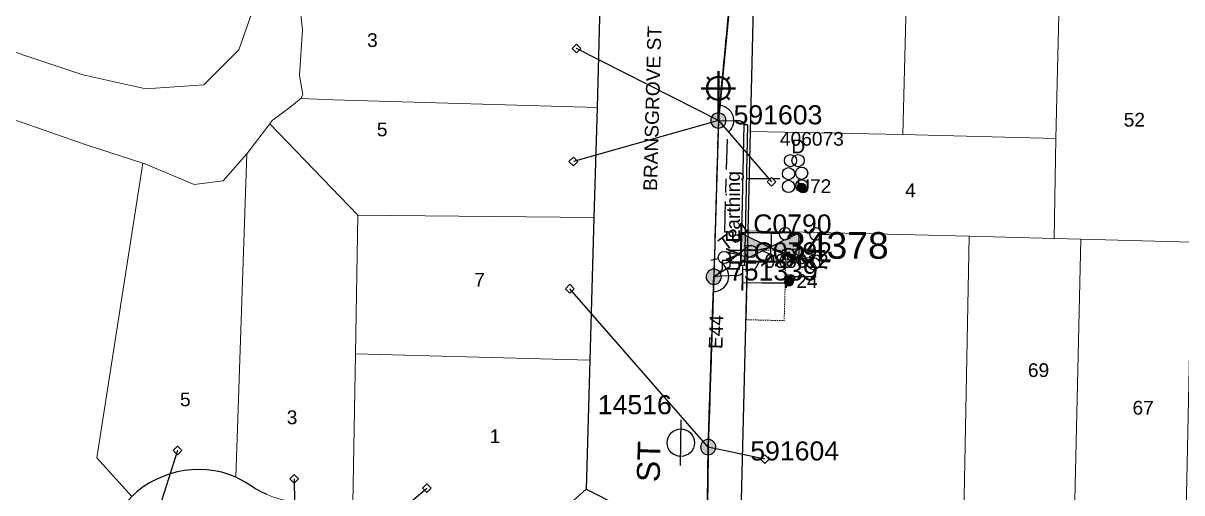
# Model space of a CAD drawing. Header units: metres. Extents: x 311639 to 313197, y 6256063 to 6257195.
# Drawn here: x 312360 to 312512, y 6256474.6 to 6256536.2 of the extents above; entities that cross this region are included whole.
import ezdxf
from ezdxf.enums import TextEntityAlignment as Align

# ---------------------------------------------------------------- set-up
doc = ezdxf.new("R2010")
doc.units = ezdxf.units.M
for name, pattern in [('Cable Exist OH', [1, 1, 0]), ('Cable Exist UG', [8.2, 4, -1.2, 1.8, -1.2]), ('HIDDEN', [0.375, 0.25, -0.125]), ('HIDDEN2', [0.1875, 0.125, -0.0625])]:
    doc.linetypes.add(name, pattern=pattern)
doc.layers.get('0').update_dxf_attribs({"color": 6})
for name, color, linetype in [('_User Duct Config', 6, 'Continuous'), ('Duct_SP_EXT', 7, 'Continuous'), ('Equip_HV_EXT', 7, 'Continuous'), ('Equip_LV_EXT', 7, 'Continuous'), ('Equip_SP_HV_EXT', 7, 'Continuous'), ('Equip_SP_SL_EXT', 7, 'Continuous'), ('Mains_HV_EXT', 7, 'Continuous'), ('Mains_LV_EXT', 7, 'Continuous'), ('Mains_SL_EXT', 7, 'Continuous'), ('OH_Details_SP_MISC', 7, 'Continuous'), ('Services_SP_EXT', 7, 'Continuous'), ('Sub_SP_EXT', 7, 'Continuous'), ('SupportsOH_SP_TR_HV_LV_SL_EXT', 7, 'Continuous'), ('Trench_SP_EXT', 7, 'Continuous')]:
    doc.layers.add(name, color=color, linetype=linetype)
for name, color, linetype, lineweight in [('Cadastre Buildings_SP_EXT', 9, 'Continuous', 5), ('Cadastre Land Parcels_SP_EXT', 9, 'Continuous', 5), ('Cadastre Other Property_SP_EXT', 9, 'HIDDEN', 5), ('Cadastre Roads_SP_EXT', 9, 'Continuous', 5)]:
    doc.layers.add(name, color=color, linetype=linetype, lineweight=lineweight)
doc.layers.add('Features_HIDE', color=1, linetype='Continuous', plot=False)
doc.styles.add('HVSW_LABEL', font='arial.ttf')
doc.styles.add('iecARIAL', font='arial.ttf', dxfattribs={"height": 2})
doc.styles.add('POLE_LABEL', font='arial.ttf')
doc.styles.get("Standard").update_dxf_attribs({"font": 'arial.ttf'})
doc.styles.add('SWITCH_LABEL', font='arial.ttf', dxfattribs={"height": 2.5})
doc.linetypes.add('Cable E UG', pattern='A,6,-0.5,["E",Standard,S=1.7,R=0,X=0.5,Y=-1],-2.9', length=9.4)
doc.linetypes.add('Cable P UG', pattern='A,6,-0.5,["P",Standard,S=1.7,R=0,X=0.5,Y=-1],-2.9', length=9.4)

# ---------------------------------------------------------------- blocks, each defined once
blk = doc.blocks.new('SUB_PADMOUNT_EXT')
for points in [[(0, 0), (-3.84, 1.92), (-3.84, -1.92)], [(0, 0), (3.84, 1.92), (3.84, -1.92)]]:
    blk.add_hatch(color=256).paths.add_polyline_path(points)
for p, q in [((3.84, 1.92), (-3.84, -1.92)), ((-3.84, 1.92), (3.84, -1.92))]:
    blk.add_line(p, q)
blk.add_lwpolyline([(-3.84, -1.92), (3.84, -1.92), (3.84, 1.92), (-3.84, 1.92)], close=True)
for tag, height, flags, p in [('ASSET_NUM', 3.5, 8, (2, 2)), ('STREET_CODE', 0.2, 9, (1.5, 0)), ('CONSTRUCTED_VOLTAGE', 0.2, 9, (1.5, -0.2)), ('OPERATING_VOLTAGE', 0.2, 9, (1.5, -0.6)), ('ORIENTATION', 0.2, 9, (1.5, -0.8)), ('OWNED_BY', 0.2, 9, (1.5, -1)), ('OPERATED_BY', 0.2, 9, (1.5, -1.2)), ('SECONDARY_VOLTAGE', 0.2, 9, (1.5, -1.6)), ('NO_PHASES', 0.2, 9, (1.5, -0.4)), ('MAINTAINED_BY', 0.2, 9, (1.5, -1.4)), ('STATE', 0.2, 9, (1.5, -1.8)), ('SUBSTATION_TYPE', 0.2, 9, (1.5, -2.2)), ('STREETNAME', 0.2, 9, (1.5, -3)), ('PARENT', 0.2, 9, (1.5, -2)), ('USAGE', 0.2, 9, (1.5, -2.4)), ('LEGEND', 0.2, 9, (1.5, -2.6)), ('LOCATION', 0.2, 9, (1.5, -2.8)), ('SUBURB', 0.2, 9, (1.5, -3.2)), ('Z', 0.2, 1, (1.5, -3.6)), ('NOTES', 0.2, 9, (1.5, -3.4))]:
    blk.add_attdef(tag, text='', height=height, dxfattribs=dict(flags=flags)).set_placement(p, align=Align.MIDDLE_LEFT)
blk = doc.blocks.new('DUCT_EXT')
blk.add_circle((0, 0.8), 0.8)
at = {"flags": 1}
blk.add_attdef('Z', (0, 0), '', height=0.2, dxfattribs=at)
at = {"flags": 9}
for tag, p in [('DUCT_CODE', (0, 0)), ('XSECT_TYPE', (0, -0.2)), ('STATE', (0, -0.6)), ('FB_REFERENCE', (0, -0.4)), ('NOTES', (0, -0.8))]:
    blk.add_attdef(tag, text='', height=0.2, dxfattribs=at).set_placement(p, align=Align.MIDDLE_LEFT)
blk = doc.blocks.new('SL_LANTERN_EXT')
at = {"lineweight": 40}
for p, q in [((0, 1.97), (0, 6.47)), ((-1.46, 5.68), (-1.06, 5.28)), ((1.46, 5.68), (1.06, 5.28)), ((-2.25, 4.22), (2.25, 4.22)), ((-1.46, 2.76), (-1.06, 3.16)), ((1.46, 2.76), (1.06, 3.16)), ((0, 0), (0, 2.72))]:
    blk.add_line(p, q, dxfattribs=at)
blk.add_circle((0, 4.22), 1.5, dxfattribs=at)
at = {"style": 'iecARIAL', "flags": 9}
blk.add_attdef('ASSET_NUM', (1.5, 1.5), '', height=2.5, dxfattribs=at)
for tag, p, height, flags in [('OPERATING_VOLTAGE', (0.98, -1.65), 0.2, 9), ('CONSTRUCTED_VOLTAGE', (0.98, -0.65), 0.2, 9), ('CONTROL_TYPE', (0.98, -0.85), 0.2, 9), ('LANTERN_PURPOSE', (0.98, -1.05), 0.2, 9), ('LANTERN_TYPE', (0.98, -1.25), 0.2, 9), ('NO_PHASES', (0.98, -1.45), 0.2, 9), ('LNUMBER', (2.18, -3.25), 2.5, 8), ('ORIENTATION', (0.98, -1.85), 0.2, 9), ('OWNED_BY', (0.98, -2.05), 0.2, 9), ('STATE', (0.98, -2.25), 0.2, 9), ('USAGE', (0.98, -2.45), 0.2, 9), ('CEXIST', (0.98, -2.65), 0.2, 9), ('CNEW', (0.98, -2.85), 0.2, 9), ('CNUMBER', (0.98, -3.05), 0.2, 9), ('CREMOVE', (0.98, -3.25), 0.2, 9), ('CREPLACE', (0.98, -3.45), 0.2, 9), ('LKINGHEIGHT', (0.98, -3.65), 0.2, 9), ('LBRACKET', (0.98, -3.85), 0.2, 9), ('LBRACKETVOCAB', (0.98, -4.05), 0.2, 9), ('LCATEGORY', (0.98, -4.25), 0.2, 9), ('LCHARGE1', (0.98, -4.45), 0.2, 9), ('LCHARGE1PERCENT', (0.98, -4.65), 0.2, 9), ('LCHARGE2', (0.98, -4.85), 0.2, 9), ('LCHARGE2PERCENT', (0.98, -5.05), 0.2, 9), ('LCHARGE3', (0.98, -5.25), 0.2, 9), ('LCHARGE3PERCENT', (0.98, -5.45), 0.2, 9), ('LEXIST', (0.98, -5.65), 0.2, 9), ('LLAMP', (0.98, -5.85), 0.2, 9), ('LLAMPVOCAB', (0.98, -6.05), 0.2, 9), ('LMAST', (0.98, -6.25), 0.2, 9), ('LMASTVOCAB', (0.98, -6.45), 0.2, 9), ('LNEW', (0.98, -6.65), 0.2, 9), ('LANTNUMBER', (0.98, -6.85), 0.2, 9), ('LOUTREACH', (0.98, -7.25), 0.2, 9), ('LOUTREACHVOCAB', (0.98, -7.45), 0.2, 9), ('LRATECODE', (0.98, -7.65), 0.2, 9), ('STREETNAME', (0.98, -9.25), 0.2, 9), ('LREMOVE', (0.98, -7.85), 0.2, 9), ('LREPLACE', (0.98, -8.05), 0.2, 9), ('LTYPE', (0.98, -8.25), 0.2, 9), ('LTYPEVOCAB', (0.98, -8.45), 0.2, 9), ('LEGEND', (0.98, -8.65), 0.2, 9), ('LOCATION', (0.98, -8.85), 0.2, 9), ('NOTES', (0.98, -9.05), 0.2, 9), ('SUBURB', (0.98, -9.45), 0.2, 1)]:
    blk.add_attdef(tag, p, '', height=height, dxfattribs=dict(flags=flags))
blk = doc.blocks.new('CCP_EXT')
at = {"flags": 9}
for tag, p in [('LIFE_SUPPORT', (0, -1.6)), ('STATE', (0, -1.8)), ('NOTES', (0, -2))]:
    blk.add_attdef(tag, text='', height=0.2, dxfattribs=at).set_placement(p, align=Align.MIDDLE_LEFT)
blk.add_wipeout([(0, 0.57), (0.57, 0), (0, -0.57), (-0.57, 0)])
blk.add_lwpolyline([(-0.57, 0), (0, 0.57), (0.57, 0), (0, -0.57), (-0.57, 0)])
at = {"flags": 1}
blk.add_attdef('Z', (0, 0), '', height=0.2, dxfattribs=at)
at = {"flags": 9}
for tag, p in [('CCP_TYPE', (0, 0)), ('CONSTRUCTED_VOLTAGE', (0, -0.2)), ('OPERATING_VOLTAGE', (0, -0.6)), ('ORIENTATION', (0, -0.8)), ('OWNED_BY', (0, -1)), ('NO_PHASES', (0, -0.4)), ('USAGE', (0, -1.2)), ('LEGEND', (0, -1.4))]:
    blk.add_attdef(tag, text='', height=0.2, dxfattribs=at).set_placement(p, align=Align.MIDDLE_LEFT)
blk = doc.blocks.new('POLE_EXT')
blk.add_hatch(color=256).paths.add_polyline_path([(-1, 0, 1), (1, 0, 1)])
blk.add_lwpolyline([(-1, 0, 1), (1, 0, 1)], format="xyb", close=True)
for tag, height, flags, p in [('pNumber', 2.5, 8, (-17.84, 2.07)), ('OWNED_BY', 0.2, 9, (1.35, -0.4)), ('SPECIAL_USE', 0.2, 9, (1.35, -0.8)), ('STATE', 0.2, 9, (1.35, -1)), ('cLV', 0.2, 9, (1.35, -1.4)), ('hDepth', 0.2, 9, (1.35, -1.6)), ('PARENT', 0.2, 9, (1.35, -0.6)), ('USAGE', 0.2, 9, (1.35, -1.2)), ('hDia', 0.2, 9, (1.35, -1.8)), ('cHV', 0.2, 9, (1.35, -2)), ('LBRACKET', 0.2, 9, (1.35, -2.2)), ('LExisting', 0.2, 9, (1.35, -2.4)), ('LANTNUMBER', 0.2, 9, (1.35, -2.6)), ('LOther', 0.2, 9, (1.35, -2.8)), ('LRemove', 0.2, 9, (1.35, -3)), ('cLinedev', 0.2, 9, (1.35, -3.4)), ('pExisting', 0.2, 9, (1.35, -3.8)), ('pFooting', 0.2, 9, (1.35, -4.4)), ('pNew', 0.2, 9, (1.35, -4.6)), ('LEGEND', 0.2, 9, (1.35, -3.2)), ('LOCATION', 0.2, 9, (1.35, -3.6)), ('PFNUMBER', 0.2, 9, (1.35, -4)), ('NEWPFNUMBER', 0.2, 9, (1.35, -4.2)), ('pRelocate', 0.2, 9, (1.35, -5)), ('pRemove', 0.2, 9, (1.35, -5.2)), ('pReplace', 0.2, 9, (1.35, -5.4)), ('pStay', 0.2, 9, (1.35, -5.6)), ('pType', 0.2, 9, (1.35, -5.8)), ('cspan', 0.2, 9, (1.35, -6)), ('STREETNAME', 0.2, 9, (1.35, -6.2)), ('SUBURB', 0.2, 9, (1.35, -6.4)), ('OPERATED_BY', 0.2, 9, (1.36, -7.01)), ('NOTES', 0.2, 9, (1.35, -6.6)), ('MAINTAINED_BY', 0.2, 9, (1.36, -6.81))]:
    blk.add_attdef(tag, text='', height=height, dxfattribs=dict(flags=flags)).set_placement(p, align=Align.MIDDLE_LEFT)
at = {"style": 'POLE_LABEL'}
for tag, height, flags, p in [('ASSET_NUM', 2.5, 8, (2, 2)), ('STRUCTURE_PLANT_NUMBER', 0.2, 9, (1.35, 0.03)), ('STREET_CODE', 0.2, 9, (1.35, -0.2))]:
    blk.add_attdef(tag, text='', height=height, dxfattribs=dict(at, flags=flags)).set_placement(p, align=Align.MIDDLE_LEFT)
at = {"flags": 1}
blk.add_attdef('Z', (1.35, -7.33), '', height=0.2, dxfattribs=at)
blk = doc.blocks.new('LV_UG_DFUSE_CLOSED_EXT')
for points in [[(1, 0), (0, 0)], [(5.04, 0.73), (2.16, -0.72)], [(5.05, -0.71), (2.16, 0.72)], [(6.2, 0.01), (7.2, 0.01)]]:
    blk.add_lwpolyline(points)
for centre in [(1.8, 0), (5.4, 0.01)]:
    blk.add_circle(centre, 0.8)
at = {"flags": 9}
for tag, p in [('ACTUAL_STATUS', (0, 0)), ('CONSTRUCTED_VOLTAGE', (0, -0.2)), ('OPERATING_VOLTAGE', (0, -0.6)), ('ORIENTATION', (0, -0.8)), ('STATE', (0, -1)), ('SWITCH_TYPE', (0, -1.2)), ('NO_PHASES', (0, -0.4)), ('USAGE', (0, -1.4)), ('NOTES', (0, -1.6))]:
    blk.add_attdef(tag, text='', height=0.2, dxfattribs=at).set_placement(p, align=Align.MIDDLE_LEFT)
at = {"flags": 1}
blk.add_attdef('Z', (0, 0), '', height=0.2, dxfattribs=at)
blk = doc.blocks.new('HV_ABS_CLOSED_EXT')
blk.add_line((-3, 6.87), (3, 6.87))
blk.add_circle((0, 6.87), 1.8)
at = {"style": 'HVSW_LABEL'}
for tag, height, flags, p in [('ASSET_NUM', 3.5, 8, (2, 2)), ('STREET_CODE', 0.2, 9, (0, -0.2))]:
    blk.add_attdef(tag, text='', height=height, dxfattribs=dict(at, flags=flags)).set_placement(p, align=Align.MIDDLE_LEFT)
at = {"flags": 1}
blk.add_attdef('Z', (0, 0), '', height=0.2, dxfattribs=at)
at = {"flags": 9}
for tag, p in [('ACTUAL_STATUS', (0, -0.4)), ('CONSTRUCTED_VOLTAGE', (0, -0.6)), ('OPERATING_VOLTAGE', (0, -1)), ('ORIENTATION', (0, -1.2)), ('OWNED_BY', (0, -1.4)), ('STATE', (0, -1.6)), ('NO_PHASES', (0, -0.8)), ('SWITCH_TYPE', (0, -1.8)), ('STREETNAME', (0, -2.6)), ('SUBURB', (0, -2.8)), ('USAGE', (0, -2)), ('LEGEND', (0, -2.2)), ('LOCATION', (0, -2.4)), ('NOTES', (0, -3))]:
    blk.add_attdef(tag, text='', height=0.2, dxfattribs=at).set_placement(p, align=Align.MIDDLE_LEFT)
blk = doc.blocks.new('SWG_HOLEC_SU_EXT')
blk.add_line((1.8, -2), (5.8, -2))
for points in [[(1, 0), (0, 0)], [(6.6, 0), (7.6, 0)]]:
    blk.add_lwpolyline(points)
for points in [[(1.8, -0.8, 1), (1.8, 0.8, 1)], [(5.8, -0.8, 1), (5.8, 0.8, 1)]]:
    blk.add_lwpolyline(points, format="xyb", close=True)
at = {"style": 'SWITCH_LABEL', "flags": 8}
blk.add_attdef('ASSET_NUM', text='', height=2.5, rotation=179.9544, dxfattribs=at).set_placement((-2.4, 0), align=Align.MIDDLE_LEFT)
at = {"flags": 1}
blk.add_attdef('Z', (0, 0), '', height=0.2, dxfattribs=at)
at = {"flags": 9}
for tag, p in [('ACTUAL_STATUS', (0, -0.4)), ('CONSTRUCTED_VOLTAGE', (0, -0.6)), ('OPERATING_VOLTAGE', (0, -1)), ('ORIENTATION', (0, -1.2)), ('OWNED_BY', (0, -1.4)), ('NO_PHASES', (0, -0.8)), ('PARENT', (0, -1.6)), ('STATE', (0, -1.8)), ('SWITCH_TYPE', (0, -2)), ('STREETNAME', (0, -2.6)), ('SUBURB', (0, -2.8)), ('USAGE', (0, -2.2)), ('LOCATION', (0, -2.4)), ('NOTES', (0, -3))]:
    blk.add_attdef(tag, text='', height=0.2, dxfattribs=at).set_placement(p, align=Align.MIDDLE_LEFT)
at = {"style": 'SWITCH_LABEL', "flags": 9}
blk.add_attdef('STREET_CODE', text='', height=0.2, dxfattribs=at).set_placement((0, -0.2), align=Align.MIDDLE_LEFT)
blk = doc.blocks.new('CABLE_LARGE_EXT')
h = blk.add_hatch(color=256)
edge = h.paths.add_edge_path()
edge.add_arc((0, 0.55), 0.55, 0, 360)
blk.add_circle((0, 0.55), 0.55)
at = {"flags": 1}
blk.add_attdef('Z', (0, 0), '', height=0.2, dxfattribs=at)
at = {"flags": 9}
for tag, p in [('COND_CODE', (0, 0)), ('STATE', (0, -0.4)), ('XSECT_SIZE', (0, -0.6)), ('FB_REFERENCE', (0, -0.2)), ('NOTES', (0, -0.8))]:
    blk.add_attdef(tag, text='', height=0.2, dxfattribs=at).set_placement(p, align=Align.MIDDLE_LEFT)

msp = doc.modelspace()

# ---------------------------------------------------------------- linework, layer by layer
at = {"layer": '_User Duct Config'}
for points in [[(312459.29, 6256515.83), (312455.01, 6256515.83)], [(312459.98, 6256502.1), (312456.97, 6256502.1), (312454.38, 6256502.18)]]:
    msp.add_lwpolyline(points, dxfattribs=at)
at = {"layer": 'Cadastre Land Parcels_SP_EXT', "linetype": 'Continuous'}
for points in [[(312385.42, 6256553.6), (312365.48, 6256558.73), (312356.51, 6256561.05), (312350.15, 6256536.13), (312350.59, 6256536.03), (312355.74, 6256533.52), (312360.47, 6256531.91), (312367.83, 6256529.45), (312376.07, 6256527.6), (312383.67, 6256528.15), (312388.29, 6256532.74), (312390.19, 6256538.19), (312390.96, 6256544.81), (312386.77, 6256549.73), (312385.42, 6256553.6)], [(312476.26, 6256554.12), (312457.99, 6256554.59), (312456.17, 6256552.77), (312455.45, 6256522.03), (312475.41, 6256521.63), (312476.26, 6256554.12)], [(312496.29, 6256553.62), (312476.26, 6256554.12), (312475.41, 6256521.63), (312495.52, 6256521.1), (312496.29, 6256553.62)], [(312516.36, 6256553.11), (312496.29, 6256553.62), (312495.52, 6256521.1), (312495.26, 6256507.98), (312498.78, 6256507.89), (312513.36, 6256507.51), (312515.32, 6256507.47), (312516.36, 6256553.11)], [(312435.69, 6256540.41), (312401, 6256541.37), (312396.21, 6256541.53), (312396.27, 6256538.53), (312396.63, 6256535.34), (312396.25, 6256529.43), (312396.7, 6256526.84), (312396.43, 6256526.34), (312400.65, 6256526.16), (312435.29, 6256525.15), (312435.69, 6256540.41)], [(312435.29, 6256525.15), (312400.65, 6256526.16), (312396.43, 6256526.34), (312395.03, 6256525.2), (312392.66, 6256523.46), (312392.33, 6256523.02), (312403.88, 6256511.06), (312434.88, 6256510.75), (312435.29, 6256525.15)], [(312403.88, 6256511.06), (312392.33, 6256523.02), (312389.33, 6256519.09), (312387.9, 6256476.68), (312389.12, 6256476.01), (312390.32, 6256475.24), (312391.12, 6256474.78), (312391.95, 6256474.38), (312392.81, 6256474.04), (312393.69, 6256473.77), (312394.59, 6256473.57), (312395.51, 6256473.44), (312396.43, 6256473.37), (312397.35, 6256473.38), (312403.26, 6256473.21), (312403.59, 6256492.83), (312403.88, 6256511.06)], [(312495.52, 6256521.1), (312475.41, 6256521.63), (312455.45, 6256522.03), (312455.11, 6256509.01), (312469.6, 6256508.64), (312475.26, 6256508.5), (312484.12, 6256508.27), (312495.26, 6256507.98), (312495.52, 6256521.1)], [(312387.9, 6256476.68), (312389.33, 6256519.09), (312386.22, 6256515.53), (312382.43, 6256515.06), (312375.87, 6256517.83), (312375.7, 6256517.88), (312369.63, 6256479.19), (312374.23, 6256474.11), (312374.96, 6256474.78), (312375.74, 6256475.38), (312376.57, 6256475.91), (312377.43, 6256476.38), (312378.33, 6256476.77), (312379.25, 6256477.1), (312380.2, 6256477.36), (312381.16, 6256477.54), (312382.13, 6256477.65), (312383.11, 6256477.67), (312384.09, 6256477.63), (312385.07, 6256477.51), (312386.03, 6256477.31), (312386.97, 6256477.04), (312387.9, 6256476.68)], [(312434.88, 6256510.75), (312403.88, 6256511.06), (312403.59, 6256492.83), (312434.34, 6256492.01), (312434.88, 6256510.75)], [(312497.72, 6256462.25), (312498.78, 6256507.89), (312495.26, 6256507.98), (312484.12, 6256508.27), (312483.25, 6256462.63), (312497.72, 6256462.25)], [(312512.38, 6256461.87), (312513.36, 6256507.51), (312498.78, 6256507.89), (312497.72, 6256462.25), (312512.38, 6256461.87)], [(312434.34, 6256492.01), (312403.59, 6256492.83), (312403.26, 6256473.21), (312430.98, 6256472.53), (312433.85, 6256475.1), (312434.34, 6256492.01)]]:
    msp.add_lwpolyline(points, close=True, dxfattribs=at)
msp.add_lwpolyline([(312358.33, 6256437.08), (312366.17, 6256455.84), (312372.31, 6256459.58), (312371.86, 6256460.47), (312371.49, 6256461.39), (312371.18, 6256462.33), (312370.96, 6256463.3), (312370.82, 6256464.28), (312370.76, 6256465.27), (312370.79, 6256466.26), (312370.88, 6256467.23), (312371.06, 6256468.19), (312371.3, 6256469.13), (312371.63, 6256470.05), (312372.02, 6256470.94), (312372.47, 6256471.8), (312373, 6256472.62), (312373.59, 6256473.4), (312374.23, 6256474.11), (312369.63, 6256479.19), (312375.7, 6256517.88), (312375.7, 6256517.88), (312368.24, 6256520.29), (312358.73, 6256523.6)], dxfattribs=at)
at = {"layer": 'Cadastre Other Property_SP_EXT', "linetype": 'HIDDEN2'}
msp.add_lwpolyline([(312455.1, 6256506.53), (312454.86, 6256497.33), (312459.85, 6256497.2), (312460.1, 6256506.39), (312455.1, 6256506.53)], close=True, dxfattribs=at)
at = {"layer": 'Duct_SP_EXT'}
for p, q in [((312454.56, 6256522.92), (312454.15, 6256504.47)), ((312454.56, 6256522.92), (312454.8, 6256522.91)), ((312455.04, 6256522.9), (312454.63, 6256504.45)), ((312455.04, 6256522.9), (312454.8, 6256522.91)), ((312454.15, 6256504.47), (312454.39, 6256504.46)), ((312454.63, 6256504.45), (312454.39, 6256504.46))]:
    msp.add_line(p, q, dxfattribs=at)
at = {"layer": 'Features_HIDE', "linetype": 'Continuous'}
msp.add_lwpolyline([(312391.95, 6256474.38), (312391.12, 6256474.78), (312390.32, 6256475.24), (312389.12, 6256476.01), (312387.9, 6256476.68), (312387.9, 6256476.68), (312386.97, 6256477.04), (312386.03, 6256477.31), (312385.07, 6256477.51), (312384.09, 6256477.63), (312383.11, 6256477.67), (312382.13, 6256477.65), (312381.16, 6256477.54), (312380.2, 6256477.36), (312379.25, 6256477.1), (312378.33, 6256476.77), (312377.43, 6256476.38), (312376.57, 6256475.91), (312375.74, 6256475.38), (312374.96, 6256474.78), (312374.23, 6256474.11)], dxfattribs=at)
at = {"layer": 'Mains_HV_EXT', "linetype": 'Cable Exist OH'}
for points in [[(312451.21, 6256523.46), (312454.5, 6256557.68)], [(312449.88, 6256480.61), (312450.61, 6256502.97)], [(312449.45, 6256444.99), (312449.88, 6256480.61)]]:
    msp.add_lwpolyline(points, dxfattribs=at)
at = {"layer": 'Mains_HV_EXT', "linetype": 'Continuous'}
for points in [[(312451.4, 6256525.49, -0.632037), (312452.59, 6256522.02)], [(312450.55, 6256501.02, 0.742108), (312451.7, 6256504.68)]]:
    msp.add_lwpolyline(points, format="xyb", dxfattribs=at)
at = {"layer": 'Mains_HV_EXT', "linetype": 'Cable Exist UG'}
msp.add_lwpolyline([(312457.97, 6256506.82), (312458.24, 6256504.98), (312458.24, 6256504.98), (312451.7, 6256505.11), (312451.7, 6256503.9), (312450.73, 6256502.93)], dxfattribs=at)
at = {"layer": 'Mains_HV_EXT', "linetype": 'Cable E UG'}
for points in [[(312456.56, 6256504.9), (312455.92, 6256503.8), (312454.37, 6256503.91), (312454.38, 6256503.6)], [(312454.38, 6256503.6), (312454.38, 6256501.2)]]:
    msp.add_lwpolyline(points, dxfattribs=at)
at = {"layer": 'Mains_LV_EXT', "linetype": 'Cable Exist OH'}
for points in [[(312454.5, 6256557.68), (312451.21, 6256523.46)], [(312451.21, 6256523.46), (312450.61, 6256502.97)], [(312450.61, 6256502.97), (312449.88, 6256480.61)], [(312449.88, 6256480.61), (312449.45, 6256444.99)]]:
    msp.add_lwpolyline(points, dxfattribs=at)
at = {"layer": 'Mains_LV_EXT', "linetype": 'Cable Exist UG'}
msp.add_lwpolyline([(312457.97, 6256506.82), (312456.21, 6256506.42), (312452.7, 6256506.4), (312452.73, 6256504.28), (312450.61, 6256502.97)], dxfattribs=at)
at = {"layer": 'Mains_SL_EXT', "linetype": 'Cable Exist OH'}
for points in [[(312454.5, 6256557.68), (312451.21, 6256523.46)], [(312451.21, 6256523.46), (312450.61, 6256502.97), (312449.88, 6256480.61), (312449.45, 6256444.99)]]:
    msp.add_lwpolyline(points, dxfattribs=at)
at = {"layer": 'OH_Details_SP_MISC', "linetype": 'Continuous', "flags": 128}
msp.add_lwpolyline([(312448.26, 6256416.35), (312448.26, 6256416.35), (312449.45, 6256444.99), (312449.88, 6256480.61), (312450.18, 6256489.78)], dxfattribs=at)
at = {"layer": 'Trench_SP_EXT', "linetype": 'Cable Exist UG'}
for points in [[(312451.21, 6256523.46), (312453.72, 6256523.44), (312453.72, 6256523.44, -0.220416), (312454.79, 6256522.93), (312454.79, 6256522.93), (312454.8, 6256522.91)], [(312450.62, 6256503.06), (312453.8, 6256503.19), (312453.8, 6256503.19, 0.271821), (312454.33, 6256503.45)]]:
    msp.add_lwpolyline(points, format="xyb", dxfattribs=at)
for points in [[(312454.58, 6256507.07), (312455.6, 6256507.09)], [(312456.93, 6256506.4), (312458.97, 6256505.54)], [(312454.37, 6256504.32), (312454.31, 6256501.14)]]:
    msp.add_lwpolyline(points, dxfattribs=at)

# ---------------------------------------------------------------- block references
at = {"layer": '_User Duct Config'}
for name, p in [('DUCT_EXT', (312460.68, 6256517.4)), ('DUCT_EXT', (312461.67, 6256517.4)), ('DUCT_EXT', (312460.43, 6256515.69)), ('DUCT_EXT', (312462.14, 6256515.74)), ('DUCT_EXT', (312460.42, 6256514.02)), ('DUCT_EXT', (312462.16, 6256514.09)), ('CABLE_LARGE_EXT', (312462.12, 6256514.15)), ('CABLE_LARGE_EXT', (312460.47, 6256501.75))]:
    msp.add_blockref(name, p, dxfattribs=at)
at = {"layer": 'Equip_LV_EXT', "rotation": 192.4678893821371}
msp.add_blockref('LV_UG_DFUSE_CLOSED_EXT', (312457.26, 6256506.66), dxfattribs=at)
at = {"layer": 'Equip_SP_HV_EXT'}
ref = msp.add_blockref('HV_ABS_CLOSED_EXT', (312453.16, 6256481.11), dxfattribs=dict(at, rotation=89.31031626274172))
ref.add_attrib('ASSET_NUM', '14516', dxfattribs={"layer": '0', "height": 2.5, "style": 'HVSW_LABEL'}).set_placement((312435.39, 6256486.18), align=Align.MIDDLE_LEFT)
at = {"layer": 'Equip_SP_SL_EXT'}
msp.add_blockref('SL_LANTERN_EXT', (312451.21, 6256523.46), dxfattribs=at)
at = {"layer": 'Services_SP_EXT'}
msp.add_blockref('CCP_EXT', (312457.32, 6256479.02), dxfattribs=at)
at = {"layer": 'Sub_SP_EXT'}
ref = msp.add_blockref('SUB_PADMOUNT_EXT', (312457.97, 6256506.82), dxfattribs=at)
ref.add_attrib('ASSET_NUM', '34378', dxfattribs={"layer": '0', "height": 3.5}).set_placement((312459.97, 6256507.07), align=Align.MIDDLE_LEFT)
at = {"layer": 'SupportsOH_SP_TR_HV_LV_SL_EXT'}
ref = msp.add_blockref('POLE_EXT', (312451.21, 6256523.46), dxfattribs=at)
ref.add_attrib('ASSET_NUM', '591603', dxfattribs={"layer": '0', "height": 2.5, "style": 'POLE_LABEL'}).set_placement((312453.21, 6256524.21), align=Align.MIDDLE_LEFT)

# ---------------------------------------------------------------- texts
at = {"layer": '_User Duct Config'}
for s, p in [('406073', (312459.29, 6256520.16)), ('D', (312460.79, 6256519.16)), ('U72', (312461.42, 6256513.95)), ('P24', (312459.76, 6256501.49))]:
    msp.add_text(s, height=1.8, dxfattribs=at).set_placement(p)
at = {"layer": 'Cadastre Land Parcels_SP_EXT'}
for s, p in [('3', (312405.11, 6256533.11)), ('52', (312504.41, 6256522.67)), ('5', (312406.39, 6256521.39)), ('4', (312475.72, 6256513.4)), ('7', (312419.17, 6256501.66)), ('69', (312491.83, 6256489.81)), ('5', (312380.56, 6256485.97)), ('67', (312505.56, 6256484.88)), ('3', (312394.57, 6256483.62)), ('1', (312421.2, 6256481.14))]:
    msp.add_text(s, height=1.8, dxfattribs=at).set_placement(p)
at = {"layer": 'Cadastre Roads_SP_EXT'}
for s, height, rotation, p in [('BRANSGROVE ST', 1.8, 88.4824, (312443.16, 6256514.2)), ('BRANSGROVE                                 ST', 3, 88.3684, (312441.56, 6256408.02))]:
    msp.add_text(s, height=height, rotation=rotation, dxfattribs=at).set_placement(p)
at = {"layer": 'Features_HIDE'}
msp.add_text('LV Earthing', height=1.8, rotation=90, dxfattribs=at).set_placement((312454.03, 6256503.69))
at = {"layer": 'Mains_LV_EXT'}
for s, rotation, p in [('T84', 36.549, (312452.08, 6256506.25)), ('E44', 88.1171, (312451.74, 6256493.46))]:
    msp.add_text(s, height=1.8, rotation=rotation, dxfattribs=at).set_placement(p)

# ---------------------------------------------------------------- next in the draw order: linework, layer by layer
at = {"layer": 'Services_SP_EXT'}
msp.add_lwpolyline([(312457.32, 6256479.02), (312449.88, 6256480.61)], dxfattribs=at)

# ---------------------------------------------------------------- next in the draw order: block references
for p in [(312432.59, 6256532.91), (312432.18, 6256518.1), (312458.17, 6256515.41), (312431.7, 6256501.4), (312380.25, 6256480.16), (312395.55, 6256476.43), (312412.97, 6256475.23)]:
    msp.add_blockref('CCP_EXT', p, dxfattribs=at)
at = {"layer": 'Services_SP_EXT', "rotation": 158.862923982905}
msp.add_blockref('CCP_EXT', (312462.31, 6256505.14), dxfattribs=at)
at = {"layer": 'SupportsOH_SP_TR_HV_LV_SL_EXT'}
ref = msp.add_blockref('POLE_EXT', (312449.88, 6256480.61), dxfattribs=at)
ref.add_attrib('ASSET_NUM', '591604', dxfattribs={"layer": '0', "height": 2.5, "style": 'POLE_LABEL'}).set_placement((312455.4, 6256480.11), align=Align.MIDDLE_LEFT)

# ---------------------------------------------------------------- next in the draw order: linework, layer by layer
at = {"layer": 'Cadastre Buildings_SP_EXT', "linetype": 'Continuous'}
msp.add_lwpolyline([(312484.12, 6256508.27), (312475.26, 6256508.5), (312469.6, 6256508.64), (312455.11, 6256509.01), (312454.05, 6256464.86), (312455.58, 6256463.35), (312468.66, 6256463.01), (312483.25, 6256462.63), (312484.12, 6256508.27)], close=True, dxfattribs=at)
at = {"layer": 'Features_HIDE', "linetype": 'Continuous'}
msp.add_lwpolyline([(312456.17, 6256552.77), (312444.45, 6256553.52), (312436.11, 6256554.05), (312435.69, 6256540.41), (312435.29, 6256525.15), (312434.88, 6256510.75), (312434.34, 6256492.01), (312433.85, 6256475.1), (312442.54, 6256470.7), (312454.05, 6256464.86), (312455.11, 6256509.01), (312455.45, 6256522.03), (312456.17, 6256552.77)], close=True, dxfattribs=at)
at = {"layer": 'Mains_HV_EXT', "linetype": 'Cable Exist UG'}
msp.add_lwpolyline([(312458.17, 6256506.82), (312458.18, 6256508.64), (312452.04, 6256508.83), (312452.04, 6256508.83), (312452.45, 6256522.11), (312451.21, 6256523.48)], dxfattribs=at)
at = {"layer": 'OH_Details_SP_MISC', "linetype": 'Cable P UG'}
msp.add_lwpolyline([(312547.67, 6256656.95), (312542.48, 6256619), (312535.37, 6256576), (312530.48, 6256555.94), (312493.47, 6256556.94), (312454.5, 6256557.68), (312451.21, 6256523.46), (312450.61, 6256502.97), (312449.88, 6256480.61), (312449.45, 6256444.99), (312448.26, 6256416.35), (312446.82, 6256374.39)], dxfattribs=at)
at = {"layer": 'Services_SP_EXT'}
for points in [[(312451.21, 6256523.46), (312432.59, 6256532.91)], [(312451.21, 6256523.46), (312432.18, 6256518.1)], [(312451.21, 6256523.46), (312458.17, 6256515.41)], [(312457.97, 6256506.82), (312462.31, 6256505.14)], [(312449.88, 6256480.61), (312431.7, 6256501.4)], [(312380.25, 6256480.16), (312377.56, 6256471.75)], [(312395.55, 6256476.43), (312395.77, 6256460.61)], [(312395.77, 6256460.61), (312412.97, 6256475.23)]]:
    msp.add_lwpolyline(points, dxfattribs=at)

# ---------------------------------------------------------------- next in the draw order: block references
at = {"layer": 'Equip_HV_EXT'}
ref = msp.add_blockref('SWG_HOLEC_SU_EXT', (312458.18, 6256508.64), dxfattribs=dict(at, rotation=359.2904911641143))
ref.add_attrib('ASSET_NUM', 'C0790', dxfattribs={"layer": '0', "height": 2.5, "style": 'SWITCH_LABEL'}).set_placement((312455.78, 6256509.89), align=Align.MIDDLE_LEFT)
ref = msp.add_blockref('SWG_HOLEC_SU_EXT', (312458.24, 6256504.98), dxfattribs=at)
ref.add_attrib('ASSET_NUM', 'C0792', dxfattribs={"layer": '0', "height": 2.5, "style": 'SWITCH_LABEL'}).set_placement((312455.84, 6256506.23), align=Align.MIDDLE_LEFT)
at = {"layer": 'Equip_LV_EXT', "rotation": 339.6543347146967}
msp.add_blockref('LV_UG_DFUSE_CLOSED_EXT', (312458.65, 6256506.55), dxfattribs=at)
at = {"layer": 'SupportsOH_SP_TR_HV_LV_SL_EXT'}
ref = msp.add_blockref('POLE_EXT', (312450.61, 6256502.97), dxfattribs=at)
ref.add_attrib('ASSET_NUM', '751339', dxfattribs={"layer": '0', "height": 2.5, "style": 'POLE_LABEL'}).set_placement((312452.61, 6256503.72), align=Align.MIDDLE_LEFT)

# ---------------------------------------------------------------- next in the draw order: texts
at = {"layer": 'Cadastre Other Property_SP_EXT'}
msp.add_text('088612', height=1.8, dxfattribs=at).set_placement((312457.27, 6256504.13))

doc.saveas('drawing.dxf')
